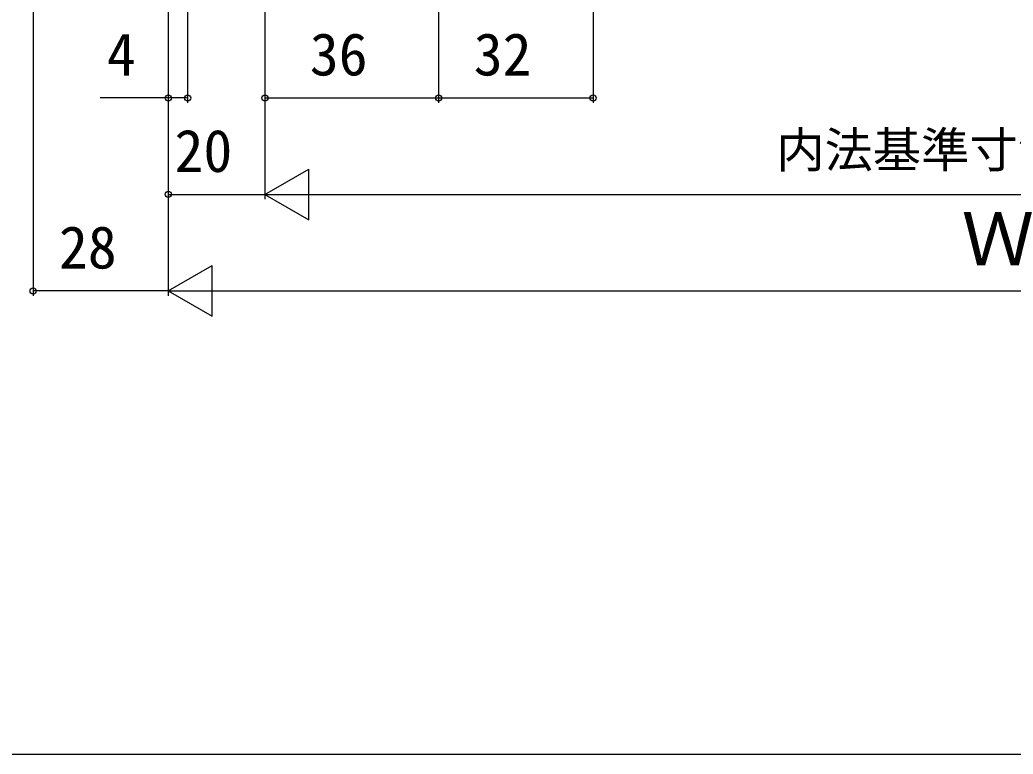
# Model space of a CAD drawing. Units: millimetres, scale not verified. Extents: x -525 to 525, y -785 to 780.
# Drawn here: x -205.8 to 0, y -784.7 to -632.5 of the extents above; entities that cross this region are included whole.
import ezdxf
from ezdxf.enums import TextEntityAlignment as Align

# ---------------------------------------------------------------- set-up
doc = ezdxf.new("R2010")
doc.units = ezdxf.units.MM
doc.header["$LTSCALE"] = 4
doc.layers.add('0-8_YKK_D', color=6, linetype='Continuous')
doc.layers.add('0-9_YKK_ZWAK', color=7, linetype='Continuous')
doc.styles.add('ＭＳ ゴシック', font='')
doc.styles.get('ＭＳ ゴシック').set_extended_font_data('MS Gothic')

msp = doc.modelspace()

# ---------------------------------------------------------------- linework, layer by layer
at = {"layer": '0-8_YKK_D'}
for p, q in [((-203, -440.2), (-203, -689.7)), ((-87, -475.7), (-87, -649.7)), ((-155, -491.427), (-155, -649.7)), ((-119, -491.427), (-119, -649.7)), ((-119, -492.427), (-119, -649.7)), ((-175, -504.45), (-175, -689.7)), ((-175, -505.2), (-175, -649.7)), ((-171, -505.2), (-171, -649.7)), ((-175, -507.7), (-175, -689.7)), ((-175, -508.7), (-175, -669.7)), ((-155, -508.7), (-155, -669.7)), ((-155, -509.7), (-155, -669.7)), ((-155, -648.7), (-119, -648.7)), ((-119, -648.7), (-87, -648.7)), ((-155, -668.7), (-145.907, -663.45)), ((-145.907, -673.95), (-145.907, -663.45)), ((-175, -668.7), (-155, -668.7)), ((-155, -668.7), (-145.907, -673.95)), ((-155, -668.7), (-136.813, -668.7)), ((-144.5, -668.7), (144.5, -668.7)), ((-175, -688.7), (-165.907, -683.45)), ((-165.907, -693.95), (-165.907, -683.45)), ((-175, -688.7), (-203, -688.7)), ((-175, -688.7), (-165.907, -693.95)), ((-175, -688.7), (-156.813, -688.7)), ((-164.5, -688.7), (164.5, -688.7))]:
    msp.add_line(p, q, dxfattribs=at)
msp.add_lwpolyline([(-171, -648.7), (-175, -648.7), (-189.118, -648.7)], dxfattribs=at)
for centre in [(-175, -648.7), (-171, -648.7), (-155, -648.7), (-119, -648.7), (-119, -648.7), (-87, -648.7), (-175, -668.7), (-203, -688.7)]:
    msp.add_circle(centre, 0.637, dxfattribs=at)
at = {"layer": '0-9_YKK_ZWAK'}
msp.add_lwpolyline([(-525, -784.7), (525, -784.7), (525, 745.3)], dxfattribs=at)

# ---------------------------------------------------------------- texts
at = {"layer": '0-8_YKK_D', "style": 'ＭＳ ゴシック'}
for s, height, p in [('4', 8.798, (-187.732, -646.7)), ('36', 8.798, (-145.693, -646.7)), ('32', 8.798, (-111.727, -646.7)), ('20', 8.798, (-173.716, -666.7)), ('内法基準寸法w', 7.331, (-49.063, -665.336)), ('Ｗ', 11, (-10.653, -686.7)), ('28', 8.798, (-197.66, -686.7))]:
    msp.add_text(s, height=height, dxfattribs=at).set_placement(p, align=Align.BOTTOM_LEFT)

doc.saveas('drawing.dxf')
